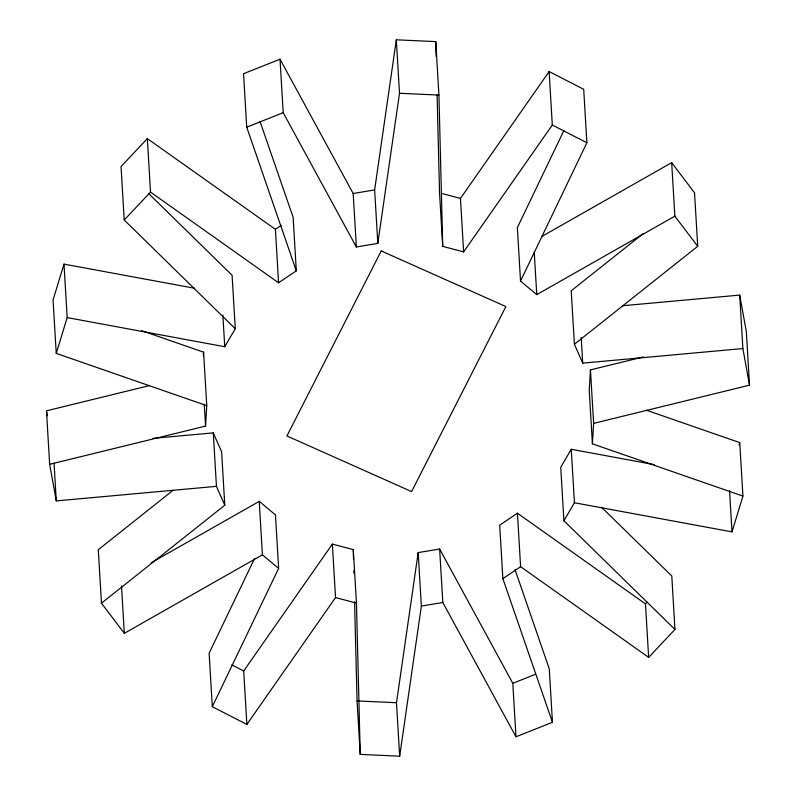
<?xml version="1.0" encoding="UTF-8"?>
<svg xmlns="http://www.w3.org/2000/svg" width="796" height="796" viewBox="0 0 796 796"><rect width="100%" height="100%" fill="white"/><g stroke="black" fill="none" stroke-linecap="round" stroke-linejoin="round"><path stroke-width="1.19" d="M203.368 355.782L203.587 352.17L141.748 330.698M151.349 562.692L259.237 501.371L262.411 554.852L124.315 633.337L101.46 603.179L224.78 505.211L216.452 486.346L56.287 500.903L49.66 464.307L205.547 426.099L206.761 405.642L203.587 352.17M643.208 356.966L590.453 369.901L589.239 390.358L592.413 443.83L742.927 496.087L732.002 531.877L574.433 502.754L563.906 520.753L674.958 629.467L648.65 657.367L520.604 566.682L517.43 513.211L499.689 525.181L502.863 578.662L552.454 722.3L515.977 736.788L442.815 602.492L439.631 549.021L418.179 552.603L396.498 702.729L399.672 756.2L360.24 754.389L357.066 700.918L354.578 601.716M592.413 443.83L593.627 423.373L590.453 369.901M278.57 282.789L275.396 229.318L147.35 138.633L150.524 192.105L278.57 282.789L296.311 270.819L246.72 127.171L243.546 73.7L280.023 59.212L283.197 112.694L356.369 246.979L377.821 243.397L374.637 189.926L396.328 39.8L435.76 41.611L438.934 95.082L442.725 246.372L463.63 251.894L552.305 125.022L549.131 71.55L583.697 89.291L586.871 142.763L520.534 281.097L536.763 294.629L674.859 216.144L671.685 162.663L542.215 236.243M377.821 243.397L399.502 93.271L396.328 39.8M399.672 756.2L421.363 606.074L418.179 552.603M194.692 288.281L63.998 264.123L53.073 299.913L56.247 353.394L206.761 405.642M56.247 353.394L67.172 317.594L63.998 264.123M739.046 444.924L739.753 442.606L646.412 410.209M254.601 558.414L209.129 653.237L212.303 706.709L246.869 724.45L335.544 597.577L332.37 544.106L353.275 549.628L356.459 603.099L360.24 754.389M212.303 706.709L278.64 568.384L275.466 514.903L259.237 501.371M563.896 130.564L517.36 227.616L520.534 281.097M67.172 317.594L224.741 346.718L235.268 328.718L232.094 275.247L148.583 193.498M654.312 464.635L571.259 449.282L560.732 467.282L563.906 520.753M463.63 251.894L460.456 198.423L549.131 71.55M246.869 724.45L243.695 670.978L332.37 544.106M147.35 138.633L121.042 166.533L124.216 220.004L235.268 328.718M124.216 220.004L150.524 192.105M648.65 657.367L645.476 603.895L647.178 602.094M173.05 490.306L98.286 549.708L101.46 603.179M643.068 233.706L571.22 290.789L574.394 344.26L582.722 363.125L742.887 348.568L749.514 385.165L593.627 423.373M574.394 344.26L697.714 246.292L694.54 192.821L671.685 162.663M275.396 229.318L281.306 225.328M502.863 578.662L520.604 566.682M246.72 127.171L283.197 112.694M515.977 736.788L512.803 683.306L535.599 674.262M149.608 385.553L46.486 410.835L49.66 464.307M280.023 59.212L353.185 193.508L374.637 189.926M421.363 606.074L442.815 602.492M622.671 305.734L739.713 295.097L746.34 331.693L749.514 385.165M152.902 438.357L213.278 432.875L221.606 451.74L224.78 505.211M399.502 93.271L438.934 95.082M357.066 700.918L396.498 702.729M441.87 193.508L460.456 198.423M335.544 597.577L356.459 603.099M552.305 125.022L586.871 142.763M231.815 664.879L243.695 670.978M517.43 513.211L645.476 603.895M262.411 554.852L278.64 568.384M601.597 507.291L671.784 575.996L674.958 629.467M674.859 216.144L697.714 246.292M439.631 549.021L512.803 683.306M515.012 569.558L549.28 668.829L552.454 722.3M260.073 121.579L293.137 217.338L296.311 270.819M46.705 412.049L47.372 415.711M739.713 295.097L742.887 348.568M739.753 442.606L742.927 496.087M729.544 490.555L732.002 531.877M581.209 337.603L582.722 363.125M571.259 449.282L574.433 502.754M534.235 252.093L536.763 294.629M442.725 246.372L439.541 192.901L437.094 94.933M353.185 193.508L356.369 246.979M222.87 315.116L224.741 346.718M213.278 432.875L216.452 486.346M204.254 404.219L205.547 426.099M121.499 585.936L124.315 633.337M54.048 463.232L56.287 500.903M435.76 41.611L436.128 56.486M353.275 549.628L353.524 559.548M353.802 570.712L353.872 573.19M381.224 250.939L286.938 435.969L411.602 491.59L505.878 306.56L381.224 250.939"/></g></svg>
